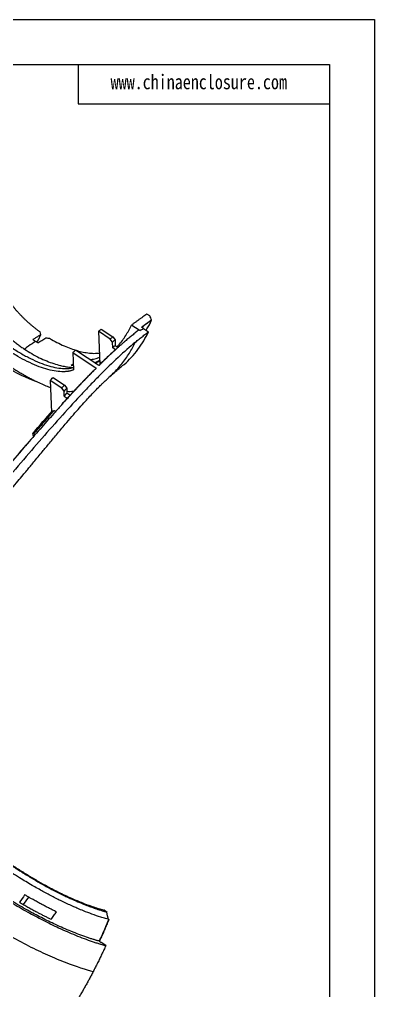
# Model space of a CAD drawing. Header units: inches. Extents: x 1631 to 3663, y 1126 to 1454.
# Drawn here: x 2555.5 to 2617, y 1286.1 to 1454.4 of the extents above; entities that cross this region are included whole.
import ezdxf

# ---------------------------------------------------------------- set-up
doc = ezdxf.new("R2010")
doc.units = ezdxf.units.IN
doc.header["$LTSCALE"] = 15
doc.layers.add('文字', color=81, linetype='Continuous')
doc.styles.add('宋体', font='', dxfattribs={"width": 0.8, "height": 3.5})
doc.styles.get('宋体').set_extended_font_data('SimSun')

msp = doc.modelspace()

# ---------------------------------------------------------------- linework, layer by layer
for p, q in [((2152.094, 1454.396), (2617.026, 1454.396)), ((2617.026, 1454.396), (2617.026, 1125.657)), ((2164.124, 1446.569), (2609.198, 1446.569)), ((2565.714, 1446.569), (2565.714, 1439.775)), ((2609.198, 1446.569), (2609.198, 1133.484)), ((2565.714, 1439.775), (2609.198, 1439.775))]:
    msp.add_line(p, q)
at = {"color": 7, "linetype": 'Continuous', "lineweight": 15}
for p, q in [((2578.085, 1403.013), (2577.592, 1403.34)), ((2569.207, 1400.351), (2569.436, 1394.6)), ((2571.25, 1398.998), (2569.207, 1400.351)), ((2569.709, 1400.706), (2571.69, 1399.394)), ((2574.965, 1401.432), (2574.953, 1401.392)), ((2574.965, 1401.432), (2576.236, 1400.59)), ((2576.236, 1400.59), (2576.382, 1400.494)), ((2577.011, 1400.828), (2576.684, 1401.044)), ((2577.011, 1400.828), (2577.874, 1400.256)), ((2558.495, 1398.423), (2558.845, 1398.883)), ((2558.845, 1398.883), (2559.216, 1399.787)), ((2571.64, 1398.476), (2571.25, 1398.998)), ((2571.679, 1397.497), (2571.64, 1398.476)), ((2571.69, 1399.394), (2572.078, 1398.871)), ((2572.078, 1398.871), (2572.118, 1397.882)), ((2569.289, 1394.415), (2565.264, 1397.08)), ((2572.173, 1397.17), (2571.679, 1397.497)), ((2572.118, 1397.882), (2572.61, 1397.556)), ((2564.765, 1396.66), (2568.837, 1393.964)), ((2564.765, 1396.66), (2564.884, 1393.68)), ((2569.409, 1395.276), (2568.58, 1394.885)), ((2564.844, 1394.679), (2564.509, 1394.444)), ((2564.854, 1394.423), (2564.509, 1394.444)), ((2560.847, 1391.841), (2561.066, 1386.341)), ((2562.845, 1390.518), (2560.847, 1391.841)), ((2561.343, 1392.327), (2563.311, 1391.023)), ((2563.246, 1390), (2562.845, 1390.518)), ((2563.311, 1391.023), (2563.713, 1390.505)), ((2563.713, 1390.505), (2563.748, 1389.616)), ((2563.282, 1389.112), (2563.246, 1390)), ((2563.282, 1389.112), (2563.815, 1388.759)), ((2564.279, 1389.264), (2563.748, 1389.616)), ((2561.275, 1386.576), (2561.54, 1386.613)), ((2561.54, 1386.613), (2561.853, 1386.475)), ((2558.032, 1382.64), (2557.826, 1382.67)), ((2557.826, 1382.67), (2557.838, 1382.36)), ((2557.838, 1382.36), (2558.031, 1382.193)), ((2558.032, 1382.64), (2558.279, 1382.426)), ((2557.09, 1302.326), (2556.202, 1301.027)), ((2570.244, 1300.034), (2570.22, 1300.037)), ((2570.244, 1300.034), (2570.701, 1299.715)), ((2569.385, 1294.682), (2569.374, 1294.683)), ((2569.385, 1294.682), (2569.688, 1294.47)), ((2570.488, 1293.912), (2569.688, 1294.47))]:
    msp.add_line(p, q, dxfattribs=at)
at = {"color": 8, "linetype": 'Continuous', "lineweight": 15}
msp.add_line((2572.325, 1397.304), (2572.173, 1397.17), dxfattribs=at)
at = {"color": 7, "linetype": 'Continuous', "lineweight": 15, "flags": 128}
msp.add_lwpolyline([(2570.933, 1298.452), (2570.801, 1299.087), (2570.668, 1299.723)], dxfattribs=at)
at = {"color": 7, "linetype": 'Continuous', "lineweight": 15}
for points, knots in [([(2548.435, 1418.952), (2548.396, 1418.836), (2548.317, 1418.6), (2548.208, 1418.239), (2548.103, 1417.866), (2548.005, 1417.483), (2547.912, 1417.09), (2547.826, 1416.688), (2547.747, 1416.277), (2547.676, 1415.858), (2547.612, 1415.432), (2547.556, 1414.999), (2547.509, 1414.56), (2547.47, 1414.115), (2547.44, 1413.666), (2547.421, 1413.212), (2547.411, 1412.755), (2547.412, 1411.943), (2547.47, 1410.763), (2547.654, 1409.352), (2547.943, 1407.98), (2548.358, 1406.606), (2548.884, 1405.383), (2549.479, 1404.276), (2550.129, 1403.244), (2551.042, 1402.028), (2552.155, 1400.774), (2553.172, 1399.788), (2553.997, 1399.065), (2554.594, 1398.572), (2555.193, 1398.107), (2555.791, 1397.669), (2556.192, 1397.398), (2556.39, 1397.264)], [0, 0, 0, 0, 0.0159093, 0.0321525, 0.0487087, 0.0655565, 0.082674, 0.1000388, 0.1176281, 0.135419, 0.153388, 0.1715118, 0.1897669, 0.20813, 0.2265778, 0.2450873, 0.2636365, 0.282206, 0.3435599, 0.4054157, 0.4507042, 0.5077444, 0.5716974, 0.6036765, 0.6523604, 0.7122485, 0.779763, 0.8482474, 0.8795, 0.9104459, 0.9409412, 0.9708408, 1, 1, 1, 1]), ([(2559.106, 1400.236), (2558.977, 1400.33), (2558.718, 1400.52), (2558.334, 1400.816), (2557.95, 1401.122), (2557.569, 1401.438), (2557.192, 1401.764), (2556.819, 1402.099), (2556.452, 1402.443), (2556.092, 1402.794), (2555.74, 1403.152), (2555.397, 1403.517), (2555.065, 1403.889), (2554.744, 1404.266), (2554.435, 1404.648), (2554.139, 1405.034), (2553.856, 1405.424), (2553.588, 1405.818), (2553.335, 1406.215), (2553.097, 1406.615), (2552.875, 1407.018), (2552.667, 1407.424), (2552.475, 1407.834), (2552.298, 1408.249), (2552.135, 1408.669), (2551.875, 1409.412), (2551.587, 1410.476), (2551.351, 1411.831), (2551.228, 1413.105), (2551.197, 1414.202), (2551.221, 1415.142), (2551.277, 1415.953), (2551.365, 1416.737), (2551.48, 1417.488), (2551.619, 1418.205), (2551.78, 1418.882), (2551.958, 1419.519), (2552.094, 1419.923), (2552.161, 1420.12)], [0, 0, 0, 0, 0.0212668, 0.04276046, 0.06443126, 0.08623038, 0.10811001, 0.13002357, 0.15192581, 0.17377304, 0.19552334, 0.2171368, 0.23857607, 0.25981244, 0.28082527, 0.30159617, 0.32210901, 0.34235018, 0.36230896, 0.38199166, 0.40144454, 0.42072134, 0.43987659, 0.45896523, 0.47804227, 0.49716352, 0.55935133, 0.61917206, 0.67546392, 0.72747476, 0.76490631, 0.80169378, 0.83766584, 0.87265859, 0.90651941, 0.93910936, 0.97030505, 1, 1, 1, 1]), ([(2564.884, 1393.68), (2564.826, 1393.657), (2564.712, 1393.61), (2564.531, 1393.549), (2564.344, 1393.495), (2564.15, 1393.45), (2563.949, 1393.413), (2563.742, 1393.383), (2563.527, 1393.361), (2563.306, 1393.348), (2563.078, 1393.342), (2562.519, 1393.347), (2561.564, 1393.446), (2560.117, 1393.795), (2558.554, 1394.345), (2556.919, 1395.084), (2555.241, 1395.989), (2553.55, 1397.041), (2551.853, 1398.232), (2550.159, 1399.56), (2548.495, 1401.006), (2546.893, 1402.552), (2545.396, 1404.153), (2544.339, 1405.417), (2543.646, 1406.313), (2543.255, 1406.839), (2542.883, 1407.362), (2542.528, 1407.883), (2542.191, 1408.401), (2541.982, 1408.744), (2541.878, 1408.915)], [0, 0, 0, 0, 0.0123443, 0.0246578, 0.0369482, 0.0492232, 0.0614907, 0.0737585, 0.0860344, 0.0983262, 0.1106417, 0.1229886, 0.1865071, 0.2500402, 0.3135587, 0.3770918, 0.4385399, 0.5000028, 0.5614509, 0.6229138, 0.6864323, 0.7499654, 0.8134839, 0.877017, 0.8975723, 0.9180563, 0.9385049, 0.9589543, 0.9794406, 1, 1, 1, 1]), ([(2542.372, 1409.459), (2542.702, 1408.934), (2543.362, 1407.885), (2544.57, 1406.275), (2545.914, 1404.671), (2547.388, 1403.096), (2548.963, 1401.576), (2550.616, 1400.135), (2552.319, 1398.797), (2554.044, 1397.584), (2555.764, 1396.516), (2557.449, 1395.61), (2559.074, 1394.88), (2560.61, 1394.34), (2562.036, 1393.995), (2563.316, 1393.863), (2564.27, 1393.89), (2564.724, 1394.035), (2564.868, 1394.081)], [0, 0, 0, 0, 0.0646623, 0.1293246, 0.1939869, 0.2586492, 0.3233115, 0.3879738, 0.4526361, 0.5172984, 0.5819607, 0.646623, 0.7112853, 0.7759476, 0.8406099, 0.9052722, 0.9699345, 1, 1, 1, 1]), ([(2577.592, 1403.34), (2577.474, 1403.259), (2577.239, 1403.097), (2576.879, 1402.844), (2576.513, 1402.583), (2576.138, 1402.312), (2575.755, 1402.03), (2575.365, 1401.738), (2575.099, 1401.534), (2574.965, 1401.432)], [0, 0, 0, 0, 0.139877, 0.2806835, 0.4224509, 0.565217, 0.7090271, 0.8539343, 1, 1, 1, 1]), ([(2578.416, 1402.278), (2578.307, 1402.203), (2578.096, 1402.055), (2577.783, 1401.834), (2577.485, 1401.619), (2577.202, 1401.413), (2576.935, 1401.216), (2576.761, 1401.085), (2576.677, 1401.022)], [0, 0, 0, 0, 0.1929675, 0.3754134, 0.5473412, 0.7087534, 0.8596433, 1, 1, 1, 1]), ([(2577.441, 1400.543), (2577.492, 1400.615), (2577.872, 1401.145), (2578.163, 1401.753), (2578.416, 1402.278)], [0, 0, 0, 0, 0.13565056, 1, 1, 1, 1]), ([(2572.412, 1397.688), (2572.503, 1397.777), (2573.083, 1398.345), (2573.962, 1399.57), (2574.628, 1400.795), (2574.953, 1401.392)], [0, 0, 0, 0, 0.0868805, 0.5548648, 1, 1, 1, 1]), ([(2573.27, 1394.325), (2573.399, 1394.423), (2573.987, 1394.869), (2574.928, 1395.825), (2576.068, 1397.19), (2577.068, 1398.666), (2577.611, 1399.736), (2577.874, 1400.256)], [0, 0, 0, 0, 0.0662694, 0.3005166, 0.538464, 0.7757735, 1, 1, 1, 1]), ([(2576.236, 1400.59), (2576.139, 1400.514), (2575.943, 1400.364), (2575.647, 1400.13), (2575.348, 1399.892), (2575.046, 1399.648), (2574.842, 1399.481), (2574.739, 1399.397)], [0, 0, 0, 0, 0.2003169, 0.4004075, 0.6003383, 0.8001787, 1, 1, 1, 1]), ([(2575.603, 1398.461), (2575.717, 1398.555), (2575.944, 1398.743), (2576.279, 1399.015), (2576.608, 1399.279), (2576.932, 1399.534), (2577.251, 1399.782), (2577.565, 1400.024), (2577.772, 1400.179), (2577.874, 1400.256)], [0, 0, 0, 0, 0.1450267, 0.2892339, 0.4326836, 0.5754335, 0.7175372, 0.8590441, 1, 1, 1, 1]), ([(2575.603, 1398.461), (2574.649, 1397.668), (2573.66, 1396.796), (2571.605, 1394.881), (2570.54, 1393.842), (2568.89, 1392.173), (2568.332, 1391.598), (2567.197, 1390.413), (2566.62, 1389.801), (2564.884, 1387.936), (2563.712, 1386.648), (2560.166, 1382.678), (2557.756, 1379.893), (2554.098, 1375.595), (2552.871, 1374.14), (2550.41, 1371.204), (2549.178, 1369.725), (2545.476, 1365.268), (2543, 1362.272), (2538.011, 1356.295), (2535.499, 1353.316), (2527.906, 1344.407), (2522.773, 1338.505), (2517.562, 1332.633)], [0, 0, 0, 0, 0.0625, 0.0625, 0.125, 0.125, 0.15625, 0.15625, 0.1875, 0.1875, 0.25, 0.25, 0.375, 0.375, 0.4375, 0.4375, 0.5, 0.5, 0.625, 0.625, 0.75, 0.75, 1, 1, 1, 1]), ([(2558.298, 1398.612), (2557.905, 1398.346), (2557.271, 1397.907), (2556.633, 1397.443), (2556.39, 1397.264)], [0.66542101, 0.66542101, 0.66542101, 0.66542101, 0.75, 0.80130563, 0.80130563, 0.80130563, 0.80130563]), ([(2559.216, 1399.787), (2559.064, 1399.689), (2558.763, 1399.497), (2558.314, 1399.203), (2558.016, 1399.003), (2557.868, 1398.904)], [0, 0, 0, 0, 0.34037827, 0.67369495, 1, 1, 1, 1]), ([(2558.733, 1398.331), (2558.66, 1398.377), (2558.515, 1398.47), (2558.37, 1398.565), (2558.298, 1398.612)], [0, 0, 0, 0, 0.5015465, 1, 1, 1, 1]), ([(2560.081, 1399.214), (2560.193, 1399.202), (2560.418, 1399.177), (2560.644, 1399.154), (2560.757, 1399.143)], [0, 0, 0, 0, 0.4994797, 1, 1, 1, 1]), ([(2560.757, 1399.143), (2561.178, 1398.899), (2562.002, 1398.422), (2563.23, 1397.833), (2564.394, 1397.357), (2565.493, 1396.995), (2566.57, 1396.727), (2567.632, 1396.567), (2568.573, 1396.513), (2569.134, 1396.569), (2569.357, 1396.591)], [0, 0, 0, 0, 0.1523481, 0.2985236, 0.433473, 0.5578284, 0.6769409, 0.8019693, 0.9211972, 1, 1, 1, 1]), ([(2573.854, 1398.654), (2573.737, 1398.554), (2573.504, 1398.353), (2573.151, 1398.045), (2572.798, 1397.733), (2572.445, 1397.416), (2572.093, 1397.095), (2571.74, 1396.77), (2571.387, 1396.441), (2571.035, 1396.109), (2570.684, 1395.775), (2570.334, 1395.438), (2569.985, 1395.099), (2569.637, 1394.759), (2569.405, 1394.529), (2569.289, 1394.415)], [0, 0, 0, 0, 0.0817819, 0.1626808, 0.2427331, 0.3219731, 0.4004332, 0.478138, 0.555082, 0.6312514, 0.7066322, 0.7812108, 0.8549737, 0.9279077, 1, 1, 1, 1]), ([(2572.078, 1398.871), (2572.006, 1398.806), (2571.86, 1398.676), (2571.713, 1398.543), (2571.64, 1398.476)], [0, 0, 0, 0, 0.5001228, 1, 1, 1, 1]), ([(2574.739, 1399.397), (2574.642, 1399.317), (2574.448, 1399.156), (2574.153, 1398.908), (2573.954, 1398.739), (2573.854, 1398.654)], [0, 0, 0, 0, 0.33367015, 0.66696454, 1, 1, 1, 1]), ([(2556.39, 1397.264), (2556.812, 1396.997), (2557.658, 1396.459), (2558.949, 1395.779), (2560.217, 1395.204), (2561.44, 1394.748), (2562.517, 1394.436), (2563.456, 1394.241), (2564.203, 1394.132), (2564.668, 1394.11), (2564.867, 1394.101)], [0, 0, 0, 0, 0.1567978, 0.3144264, 0.4651457, 0.6065047, 0.7421433, 0.8381596, 0.9308014, 1, 1, 1, 1]), ([(2564.765, 1396.66), (2564.849, 1396.731), (2565.015, 1396.872), (2565.181, 1397.011), (2565.264, 1397.08)], [0, 0, 0, 0, 0.5005777, 1, 1, 1, 1]), ([(2572.173, 1397.17), (2571.631, 1396.681), (2570.689, 1395.83), (2569.689, 1394.85), (2569.263, 1394.432)], [0, 0, 0, 0, 0.5741763, 1, 1, 1, 1]), ([(2567.691, 1395.473), (2567.751, 1395.475), (2568.141, 1395.493), (2568.718, 1395.596), (2569.203, 1395.771), (2569.387, 1395.837)], [0, 0, 0, 0, 0.1019465, 0.6598686, 1, 1, 1, 1]), ([(2568.647, 1394.84), (2568.665, 1394.847), (2568.932, 1394.954), (2569.18, 1395.099), (2569.411, 1395.234)], [0, 0, 0, 0, 0.0682444, 1, 1, 1, 1]), ([(2568.837, 1393.964), (2568.702, 1393.829), (2568.433, 1393.558), (2568.024, 1393.144), (2567.611, 1392.722), (2567.195, 1392.293), (2566.775, 1391.857), (2566.352, 1391.413), (2565.924, 1390.963), (2565.494, 1390.506), (2565.06, 1390.042), (2564.623, 1389.572), (2564.183, 1389.095), (2563.739, 1388.612), (2563.292, 1388.122), (2562.842, 1387.626), (2562.388, 1387.125), (2561.931, 1386.617), (2560.839, 1385.397), (2559.056, 1383.38), (2556.452, 1380.379), (2553.567, 1377.003), (2550.408, 1373.253), (2547.089, 1369.269), (2543.709, 1365.192), (2540.308, 1361.092), (2536.892, 1357.008), (2533.677, 1353.201), (2530.663, 1349.664), (2527.85, 1346.387), (2525.024, 1343.118), (2522.189, 1339.865), (2519.354, 1336.634), (2517.456, 1334.49), (2516.511, 1333.422)], [0, 0, 0, 0, 0.00870866, 0.01744462, 0.02620694, 0.03499469, 0.04380685, 0.05264242, 0.06150089, 0.07038335, 0.07929111, 0.08822537, 0.09718727, 0.10617786, 0.1151981, 0.1242489, 0.13333105, 0.1424453, 0.15159229, 0.19852658, 0.24785832, 0.3038326, 0.36572874, 0.42995009, 0.4945535, 0.55928317, 0.62387377, 0.68811019, 0.74025017, 0.792466, 0.84465587, 0.89671452, 0.94853327, 1, 1, 1, 1]), ([(2553.654, 1394.439), (2553.775, 1394.359), (2554.018, 1394.199), (2554.382, 1393.965), (2554.746, 1393.735), (2555.111, 1393.51), (2555.475, 1393.289), (2555.84, 1393.072), (2556.291, 1392.81), (2556.826, 1392.508), (2557.437, 1392.177), (2558.036, 1391.866), (2558.428, 1391.675), (2558.622, 1391.579)], [0, 0, 0, 0, 0.0721384, 0.1443624, 0.2166994, 0.2891766, 0.361821, 0.4346595, 0.5077189, 0.6333073, 0.7571183, 0.8792984, 1, 1, 1, 1]), ([(2568.426, 1393.607), (2568.302, 1393.483), (2568.054, 1393.233), (2567.68, 1392.853), (2567.305, 1392.469), (2566.929, 1392.08), (2566.552, 1391.688), (2566.174, 1391.292), (2565.796, 1390.892), (2565.418, 1390.49), (2565.039, 1390.084), (2564.659, 1389.676), (2564.406, 1389.401), (2564.279, 1389.264)], [0, 0, 0, 0, 0.092491, 0.1846904, 0.2765887, 0.3681764, 0.459444, 0.5503819, 0.6409806, 0.7312355, 0.8211526, 0.9107388, 1, 1, 1, 1]), ([(2571.198, 1392.538), (2571.525, 1392.825), (2572.133, 1393.361), (2572.821, 1393.937), (2573.18, 1394.227), (2573.282, 1394.309)], [0, 0, 0, 0, 0.4526324, 0.8439594, 1, 1, 1, 1]), ([(2532.897, 1347.776), (2533.848, 1348.883), (2535.702, 1351.037), (2538.38, 1354.181), (2540.879, 1357.133), (2543.28, 1359.988), (2545.568, 1362.722), (2547.731, 1365.315), (2549.665, 1367.64), (2551.375, 1369.699), (2552.866, 1371.494), (2554.142, 1373.034), (2555.214, 1374.326), (2556.071, 1375.359), (2556.739, 1376.166), (2557.309, 1376.854), (2557.899, 1377.566), (2558.586, 1378.397), (2559.485, 1379.484), (2560.616, 1380.849), (2561.99, 1382.5), (2563.337, 1384.101), (2564.59, 1385.566), (2565.665, 1386.798), (2566.652, 1387.903), (2567.524, 1388.858), (2568.325, 1389.712), (2569.029, 1390.445), (2569.524, 1390.944), (2569.835, 1391.252), (2570.039, 1391.452), (2570.358, 1391.761), (2570.759, 1392.142), (2571.053, 1392.405), (2571.196, 1392.534)], [0, 0, 0, 0, 0.0692635, 0.1348762, 0.1962997, 0.2532672, 0.3126556, 0.366511, 0.4148887, 0.4578126, 0.4953192, 0.5275353, 0.5546534, 0.5768886, 0.5928555, 0.6056899, 0.6203246, 0.6379387, 0.658506, 0.6898255, 0.7259421, 0.7664941, 0.7968032, 0.8266563, 0.8540592, 0.8787229, 0.9004267, 0.9232769, 0.9414731, 0.9466067, 0.9534198, 0.9628875, 0.9818327, 1, 1, 1, 1]), ([(2558.622, 1391.579), (2558.962, 1391.422), (2559.628, 1391.112), (2560.386, 1390.797), (2560.793, 1390.658), (2560.896, 1390.623)], [0, 0, 0, 0, 0.43703038, 0.85817379, 1, 1, 1, 1]), ([(2563.713, 1390.505), (2563.635, 1390.422), (2563.48, 1390.254), (2563.324, 1390.085), (2563.246, 1390)], [0, 0, 0, 0, 0.5002029, 1, 1, 1, 1]), ([(2563.815, 1388.759), (2563.649, 1388.577), (2563.316, 1388.213), (2562.981, 1387.843), (2562.813, 1387.657)], [0, 0, 0, 0, 0.49863787, 1, 1, 1, 1]), ([(2563.282, 1389.112), (2563.36, 1389.197), (2563.515, 1389.365), (2563.67, 1389.532), (2563.748, 1389.616)], [0, 0, 0, 0, 0.5003522, 1, 1, 1, 1]), ([(2563.734, 1389.96), (2563.925, 1389.951), (2564.333, 1389.933), (2564.743, 1389.96), (2564.95, 1390.005), (2564.979, 1390.012)], [0, 0, 0, 0, 0.4303531, 0.9186766, 1, 1, 1, 1]), ([(2561.54, 1386.613), (2561.402, 1386.459), (2561.137, 1386.163), (2560.755, 1385.734), (2560.137, 1385.038), (2559.235, 1384.017), (2558.444, 1383.113), (2558.032, 1382.64)], [0, 0, 0, 0, 0.1189876, 0.2287237, 0.3291432, 0.649819, 1, 1, 1, 1]), ([(2556.689, 1380.644), (2556.676, 1380.638), (2556.625, 1380.613), (2556.589, 1380.573), (2556.561, 1380.543)], [0, 0, 0, 0, 0.25633148, 1, 1, 1, 1]), ([(2551.848, 1309.322), (2551.979, 1309.232), (2552.242, 1309.053), (2552.638, 1308.785), (2553.035, 1308.52), (2553.431, 1308.257), (2553.826, 1307.997), (2554.222, 1307.739), (2554.617, 1307.484), (2555.012, 1307.231), (2555.407, 1306.981), (2555.965, 1306.631), (2556.685, 1306.186), (2557.791, 1305.517), (2559.06, 1304.776), (2560.49, 1303.983), (2561.859, 1303.266), (2563.007, 1302.699), (2563.952, 1302.256), (2564.887, 1301.832), (2565.997, 1301.352), (2567.111, 1300.904), (2568.063, 1300.546), (2568.771, 1300.296), (2569.36, 1300.101), (2569.838, 1299.952), (2570.287, 1299.822), (2570.564, 1299.75), (2570.701, 1299.715)], [0, 0, 0, 0, 0.0213696, 0.0424807, 0.0633423, 0.0839636, 0.104354, 0.1245236, 0.1444825, 0.1642413, 0.1838108, 0.2032022, 0.2466017, 0.2886832, 0.3617802, 0.4252423, 0.4880592, 0.5543873, 0.5911628, 0.6294457, 0.6978348, 0.7682513, 0.8182094, 0.8686102, 0.9022629, 0.9353387, 0.9678969, 1, 1, 1, 1]), ([(2571.004, 1298.449), (2570.96, 1298.459), (2570.777, 1298.503), (2570.328, 1298.622), (2569.422, 1298.89), (2568.161, 1299.321), (2566.8, 1299.844), (2565.74, 1300.283), (2564.571, 1300.789), (2563.436, 1301.311), (2562.223, 1301.899), (2561.357, 1302.334), (2560.484, 1302.795), (2559.597, 1303.279), (2558.674, 1303.794), (2557.312, 1304.578), (2555.796, 1305.497), (2554.263, 1306.465), (2553.233, 1307.13), (2552.445, 1307.646), (2551.802, 1308.073), (2551.17, 1308.498), (2550.76, 1308.782), (2550.561, 1308.92)], [0, 0, 0, 0, 0.0096915, 0.0397865, 0.0939505, 0.1865684, 0.2628127, 0.3139295, 0.3480903, 0.4346822, 0.4731569, 0.5114419, 0.5489659, 0.5868729, 0.6261631, 0.6678219, 0.7631444, 0.8258478, 0.876724, 0.9069772, 0.9380541, 0.9698338, 1, 1, 1, 1]), ([(2552.136, 1309.259), (2552.263, 1309.173), (2552.516, 1309), (2552.904, 1308.739), (2553.299, 1308.474), (2553.701, 1308.208), (2554.109, 1307.941), (2554.521, 1307.672), (2554.938, 1307.404), (2555.358, 1307.136), (2555.779, 1306.87), (2556.202, 1306.605), (2556.625, 1306.344), (2557.048, 1306.085), (2557.469, 1305.83), (2557.889, 1305.58), (2558.306, 1305.334), (2558.719, 1305.094), (2559.128, 1304.859), (2559.533, 1304.631), (2559.934, 1304.408), (2560.331, 1304.19), (2560.725, 1303.979), (2561.116, 1303.772), (2561.504, 1303.57), (2562.18, 1303.225), (2563.113, 1302.769), (2564.245, 1302.246), (2565.268, 1301.797), (2566.117, 1301.443), (2566.823, 1301.163), (2567.418, 1300.937), (2567.978, 1300.733), (2568.502, 1300.551), (2568.989, 1300.391), (2569.437, 1300.252), (2569.848, 1300.133), (2570.098, 1300.069), (2570.22, 1300.037)], [0, 0, 0, 0, 0.0212668, 0.04276046, 0.06443126, 0.08623038, 0.10811001, 0.13002357, 0.15192581, 0.17377304, 0.19552334, 0.2171368, 0.23857607, 0.25981244, 0.28082527, 0.30159617, 0.32210901, 0.34235018, 0.36230896, 0.38199166, 0.40144454, 0.42072134, 0.43987659, 0.45896523, 0.47804227, 0.49716352, 0.55935133, 0.61917206, 0.67546392, 0.72747476, 0.76490631, 0.80169378, 0.83766584, 0.87265859, 0.90651941, 0.93910936, 0.97030505, 1, 1, 1, 1]), ([(2547.119, 1305.909), (2547.232, 1305.831), (2547.457, 1305.674), (2547.8, 1305.437), (2548.147, 1305.2), (2548.497, 1304.962), (2549.025, 1304.606), (2549.734, 1304.134), (2550.89, 1303.379), (2552.314, 1302.471), (2553.951, 1301.465), (2555.5, 1300.547), (2557.372, 1299.48), (2559.692, 1298.238), (2561.968, 1297.136), (2563.811, 1296.309), (2565.285, 1295.687), (2566.738, 1295.116), (2567.899, 1294.697), (2568.775, 1294.406), (2569.324, 1294.234), (2569.777, 1294.101), (2570.143, 1294), (2570.373, 1293.941), (2570.488, 1293.912)], [0, 0, 0, 0, 0.01512, 0.0302446, 0.0453784, 0.0605261, 0.0756923, 0.1131395, 0.150108, 0.2186689, 0.2844563, 0.3411906, 0.3954835, 0.4956034, 0.6012033, 0.6622506, 0.7254276, 0.7944027, 0.8644605, 0.8992729, 0.9340045, 0.9562447, 0.9782364, 1, 1, 1, 1]), ([(2569.374, 1294.683), (2569.31, 1294.699), (2569.183, 1294.732), (2568.984, 1294.786), (2568.78, 1294.843), (2568.569, 1294.904), (2568.236, 1295.003), (2567.769, 1295.15), (2566.947, 1295.425), (2565.861, 1295.818), (2564.511, 1296.351), (2563.149, 1296.927), (2561.461, 1297.685), (2559.392, 1298.689), (2556.83, 1300.065), (2554.598, 1301.369), (2552.668, 1302.558), (2551.348, 1303.4), (2550.276, 1304.102), (2549.544, 1304.589), (2548.91, 1305.018), (2548.372, 1305.386), (2548.022, 1305.629), (2547.848, 1305.751)], [0, 0, 0, 0, 0.013095, 0.0262919, 0.0395952, 0.0530094, 0.0665389, 0.1018929, 0.1373206, 0.2082128, 0.2777744, 0.3408095, 0.4015717, 0.5058183, 0.6037087, 0.7132462, 0.7794275, 0.8487186, 0.8858965, 0.9235605, 0.9491251, 0.9745978, 1, 1, 1, 1]), ([(2561.92, 1299.762), (2561.821, 1299.81), (2561.624, 1299.905), (2561.326, 1300.051), (2561.029, 1300.198), (2560.732, 1300.347), (2560.436, 1300.498), (2560.139, 1300.65), (2559.842, 1300.805), (2559.546, 1300.961), (2559.125, 1301.185), (2558.57, 1301.487), (2557.952, 1301.83), (2557.399, 1302.143), (2556.914, 1302.422), (2556.591, 1302.611), (2556.429, 1302.706)], [0, 0, 0, 0, 0.0560982, 0.1117335, 0.1669421, 0.2217615, 0.2762295, 0.330385, 0.3842675, 0.437917, 0.4913741, 0.6126492, 0.7373324, 0.8241212, 0.9116348, 1, 1, 1, 1]), ([(2544.055, 1301.767), (2545.839, 1300.522), (2549.035, 1298.415), (2553.655, 1295.683), (2557.125, 1293.825), (2560.449, 1292.252), (2564.537, 1290.539), (2567.039, 1289.717), (2568.299, 1289.398)], [0.44239244, 0.44239244, 0.44239244, 0.44239244, 0.58179407, 0.65149488, 0.72119568, 0.79089649, 0.8605973, 1.00000001, 1.00000001, 1.00000001, 1.00000001]), ([(2555.546, 1301.407), (2555.667, 1301.337), (2555.907, 1301.196), (2556.266, 1300.988), (2556.623, 1300.783), (2556.978, 1300.582), (2557.331, 1300.385), (2557.681, 1300.191), (2558.029, 1300.001), (2558.432, 1299.783), (2558.895, 1299.537), (2559.419, 1299.263), (2559.947, 1298.993), (2560.48, 1298.727), (2560.832, 1298.556), (2561.01, 1298.469)], [0, 0, 0, 0, 0.0660482, 0.1314813, 0.1963264, 0.2606153, 0.3243798, 0.3876499, 0.4504597, 0.5128472, 0.6070077, 0.7026889, 0.8000146, 0.8990911, 1, 1, 1, 1]), ([(2561.01, 1298.469), (2561.161, 1298.682), (2561.466, 1299.112), (2561.768, 1299.544), (2561.92, 1299.762)], [0, 0, 0, 0, 0.4946436, 1, 1, 1, 1]), ([(2569.374, 1294.683), (2569.428, 1294.801), (2569.565, 1295.105), (2569.84, 1295.719), (2570.132, 1296.384), (2570.54, 1297.334), (2570.807, 1297.976), (2571.004, 1298.449)], [0, 0, 0, 0, 0.0946967, 0.2430281, 0.4906701, 0.6246397, 1, 1, 1, 1]), ([(2571.016, 1298.45), (2570.913, 1298.201), (2570.706, 1297.702), (2570.387, 1296.952), (2570.062, 1296.198), (2569.728, 1295.44), (2569.5, 1294.935), (2569.385, 1294.682)], [0, 0, 0, 0, 0.1974044, 0.396057, 0.5960033, 0.7972968, 1, 1, 1, 1]), ([(2571.017, 1298.45), (2571.02, 1298.45), (2571.012, 1298.449), (2571.008, 1298.449), (2571.006, 1298.449), (2571.004, 1298.449)], [0, 0, 0, 0, 0.5, 0.5, 1, 1, 1, 1]), ([(2570.488, 1293.912), (2570.374, 1293.663), (2570.145, 1293.162), (2569.793, 1292.413), (2569.433, 1291.661), (2569.064, 1290.908), (2568.687, 1290.153), (2568.428, 1289.65), (2568.299, 1289.398)], [0, 0, 0, 0, 0.1645004, 0.3297611, 0.4958564, 0.6628674, 0.8308831, 1, 1, 1, 1]), ([(2568.299, 1289.398), (2568.185, 1289.18), (2567.958, 1288.745), (2567.612, 1288.096), (2567.262, 1287.452), (2566.908, 1286.814), (2566.55, 1286.181), (2566.187, 1285.553), (2565.82, 1284.93), (2565.448, 1284.311), (2565.072, 1283.698), (2564.692, 1283.089), (2564.308, 1282.485), (2563.92, 1281.887), (2563.529, 1281.294), (2563.134, 1280.707), (2562.737, 1280.126), (2561.925, 1278.958), (2560.686, 1277.251), (2559.011, 1275.087), (2557.306, 1273.019), (2555.02, 1270.393), (2552.004, 1267.186), (2548.26, 1263.541), (2544.227, 1259.893), (2540.292, 1256.538), (2536.46, 1253.401), (2532.893, 1250.563), (2529.307, 1247.765), (2525.715, 1244.995), (2522.15, 1242.282), (2518.608, 1239.624), (2515.084, 1237.015), (2511.547, 1234.435), (2508.006, 1231.889), (2505.635, 1230.221), (2504.453, 1229.389)], [0, 0, 0, 0, 0.00765309, 0.01527153, 0.02285904, 0.03041933, 0.03795612, 0.04547309, 0.05297392, 0.06046103, 0.06793394, 0.07539178, 0.08283363, 0.09025855, 0.09766559, 0.10505379, 0.11242215, 0.1197697, 0.14972107, 0.17898764, 0.2068696, 0.23582815, 0.2919307, 0.35176554, 0.41111431, 0.47750684, 0.53080964, 0.58428872, 0.63775215, 0.69102015, 0.74395782, 0.79532317, 0.84674042, 0.89808177, 0.94921431, 1, 1, 1, 1])]:
    msp.add_open_spline(points, degree=3, knots=knots, dxfattribs=at)
for points in [[(2578.424, 1402.302), (2577.862, 1401.91), (2577.283, 1401.493), (2576.684, 1401.044)], [(2578.424, 1402.302), (2578.311, 1402.54), (2578.198, 1402.777), (2578.085, 1403.013)], [(2578.416, 1402.278), (2578.418, 1402.286), (2578.421, 1402.294), (2578.424, 1402.302)], [(2559.216, 1399.787), (2559.179, 1399.935), (2559.142, 1400.085), (2559.106, 1400.236)], [(2569.207, 1400.351), (2569.291, 1400.411), (2569.459, 1400.531), (2569.625, 1400.647), (2569.709, 1400.706)], [(2576.382, 1400.494), (2576.592, 1400.608), (2576.802, 1400.719), (2577.011, 1400.828)], [(2558.298, 1398.612), (2558.156, 1398.706), (2558.012, 1398.804), (2557.868, 1398.904)], [(2558.733, 1398.331), (2559.184, 1398.635), (2559.632, 1398.929), (2560.081, 1399.214)], [(2571.25, 1398.998), (2571.397, 1399.132), (2571.544, 1399.264), (2571.69, 1399.394)], [(2572.118, 1397.882), (2571.972, 1397.756), (2571.826, 1397.628), (2571.679, 1397.497)], [(2558.622, 1391.58), (2556.761, 1392.182), (2554.923, 1393.117), (2553.333, 1394.17)], [(2560.847, 1391.841), (2560.93, 1391.922), (2561.095, 1392.085), (2561.261, 1392.246), (2561.343, 1392.326)], [(2562.845, 1390.518), (2563.001, 1390.688), (2563.156, 1390.856), (2563.311, 1391.023)], [(2564.279, 1389.264), (2564.125, 1389.097), (2563.97, 1388.929), (2563.815, 1388.759)], [(2557.843, 1382.69), (2559.045, 1384.069), (2560.189, 1385.365), (2561.275, 1386.576)], [(2557.826, 1382.67), (2557.832, 1382.676), (2557.837, 1382.683), (2557.843, 1382.69)], [(2556.561, 1380.543), (2556.212, 1380.138), (2555.861, 1379.73), (2555.51, 1379.318)], [(2556.429, 1302.706), (2556.139, 1302.271), (2555.844, 1301.838), (2555.546, 1301.407)]]:
    msp.add_open_spline(points, degree=3, dxfattribs=at)
at = {"color": 8, "linetype": 'Continuous', "lineweight": 15}
msp.add_open_spline([(2571.181, 1392.552), (2571.38, 1392.722), (2572.14, 1393.375), (2573.286, 1394.704), (2574.583, 1396.496), (2575.268, 1397.816), (2575.603, 1398.461)], degree=3, knots=[0, 0, 0, 0, 0.1086099, 0.4151757, 0.7143374, 1, 1, 1, 1], dxfattribs=at)

# ---------------------------------------------------------------- texts
at = {"layer": '文字', "color": 0, "insert": (2571.316, 1444.848), "char_height": 2.55107, "width": 44.8198, "attachment_point": 1, "style": '宋体'}
msp.add_mtext('www.chinaenclosure.com', dxfattribs=at)

doc.saveas('drawing.dxf')
